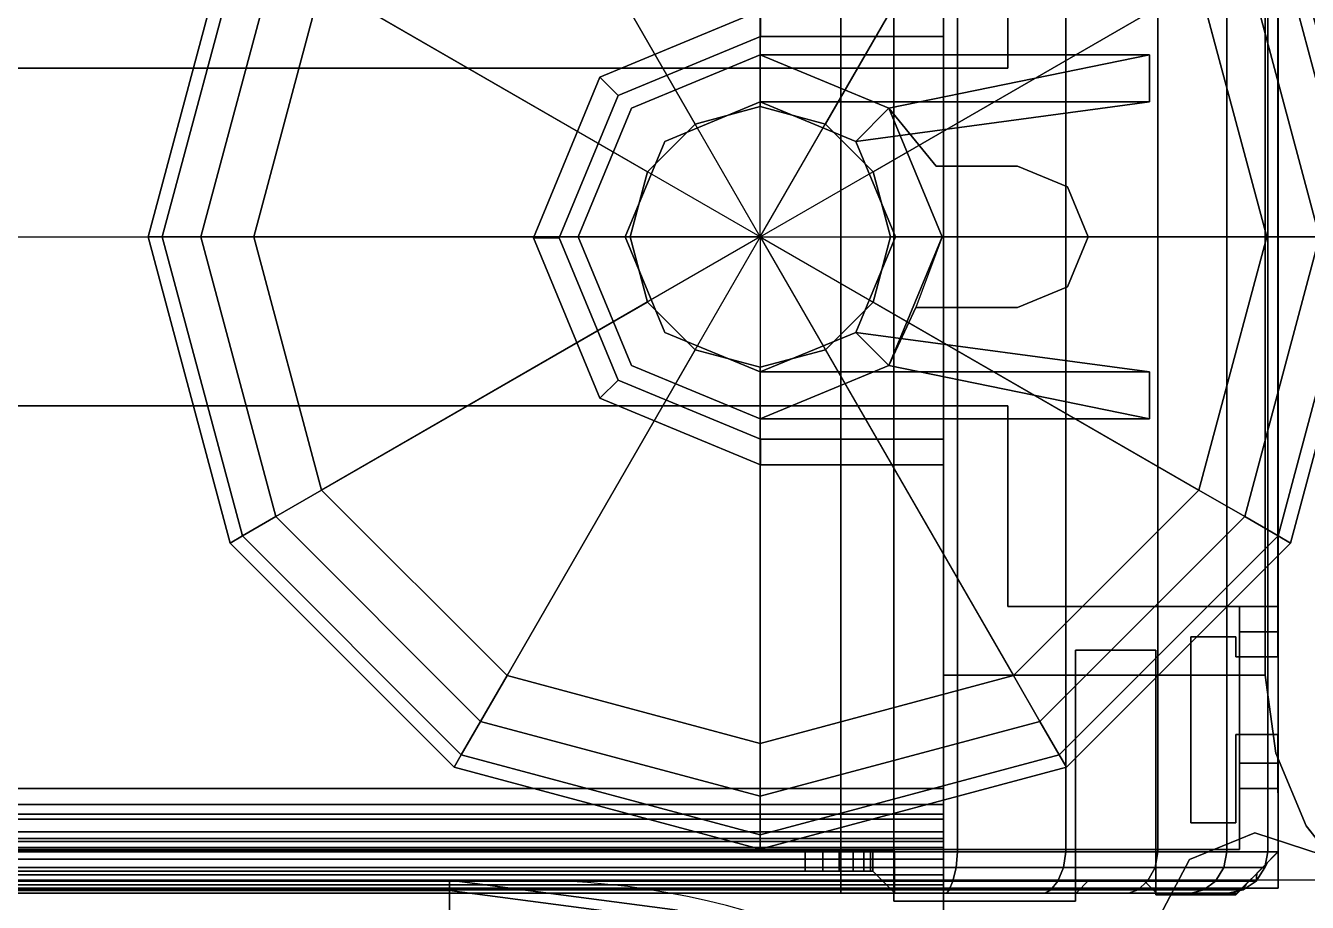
# Model space of a CAD drawing. Extents: x -170 to 1783, y -20 to 1205.
# Drawn here: x 313.888 to 315.881, y 757.228 to 758.591 of the extents above; entities that cross this region are included whole.
import ezdxf

# ---------------------------------------------------------------- set-up
doc = ezdxf.new("R2010")
doc.units = 0
doc.header["$LTSCALE"] = 96
doc.header["$MEASUREMENT"] = 0
for name, color, linetype in [('A-FURN-3-PANEL-GLIDE', 7, 'Continuous'), ('A-FURN-3-PANEL-GLIDE-HOUSING', 7, 'Continuous'), ('A-FURN-3-PANEL-RACE', 7, 'Continuous'), ('A-FURN-3-PANEL-SIDE1', 7, 'Continuous'), ('A-FURN-3-PANEL-SIDE2', 7, 'Continuous'), ('A-FURN-3-PANEL-TOPCAP', 7, 'Continuous'), ('A-FURN-3-PANEL-TRIM', 7, 'Continuous'), ('A-FURN-3-WKSF-TRIM', 7, 'Continuous'), ('A-FURN-P-PNLS', 7, 'Continuous'), ('A-FURN-P-PNLS-POWR', 7, 'Continuous'), ('A-FURN-P-WKSF', 7, 'Continuous'), ('MAIN_PANEL', 7, 'Continuous'), ('MAIN_WKSURF', 7, 'Continuous')]:
    doc.layers.add(name, color=color, linetype=linetype)

# ---------------------------------------------------------------- blocks, each defined once
blk = doc.blocks.new('EC-EFP-456')
at = {"layer": 'A-FURN-3-PANEL-GLIDE', "color": 20, "linetype": 'Continuous'}
for points in [[(0.4201, 1.8052, 0.2464), (0.4091, 1.8242, 0.1642), (0.885, 1.9517, 0.1642), (0.885, 1.9297, 0.2464)], [(0.4091, 1.8242, 0.1642), (0.4201, 1.8052, 0.0821), (0.885, 1.9297, 0.0821), (0.885, 1.9517, 0.1642)], [(0.885, 1.9297, 0.2464), (0.885, 1.9517, 0.1642), (1.3609, 1.8242, 0.1642), (1.3499, 1.8052, 0.2464)], [(0.885, 1.9517, 0.1642), (0.885, 1.9297, 0.0821), (1.3499, 1.8052, 0.0821), (1.3609, 1.8242, 0.1642)], [(0.4502, 1.7531, 0.3065), (0.4201, 1.8052, 0.2464), (0.885, 1.9297, 0.2464), (0.885, 1.8696, 0.3065)], [(0.4201, 1.8052, 0.0821), (0.4502, 1.7531, 0.022), (0.885, 1.8696, 0.022), (0.885, 1.9297, 0.0821)], [(0.885, 1.8696, 0.3065), (0.885, 1.9297, 0.2464), (1.3499, 1.8052, 0.2464), (1.3198, 1.7531, 0.3065)], [(0.885, 1.9297, 0.0821), (0.885, 1.8696, 0.022), (1.3198, 1.7531, 0.022), (1.3499, 1.8052, 0.0821)], [(0.4912, 1.682, 0.3285), (0.4502, 1.7531, 0.3065), (0.885, 1.8696, 0.3065), (0.885, 1.7875, 0.3285)], [(0.4502, 1.7531, 0.022), (0.4912, 1.682), (0.885, 1.7875), (0.885, 1.8696, 0.022)], [(0.885, 1.7875, 0.3285), (0.885, 1.8696, 0.3065), (1.3198, 1.7531, 0.3065), (1.2787, 1.682, 0.3285)], [(0.885, 1.8696, 0.022), (0.885, 1.7875), (1.2787, 1.682), (1.3198, 1.7531, 0.022)], [(0.0798, 1.4649, 0.2464), (0.0608, 1.4759, 0.1642), (0.4091, 1.8242, 0.1642), (0.4201, 1.8052, 0.2464)], [(0.0608, 1.4759, 0.1642), (0.0798, 1.4649, 0.0821), (0.4201, 1.8052, 0.0821), (0.4091, 1.8242, 0.1642)], [(1.3499, 1.8052, 0.2464), (1.3609, 1.8242, 0.1642), (1.7092, 1.4759, 0.1642), (1.6902, 1.4649, 0.2464)], [(1.3609, 1.8242, 0.1642), (1.3499, 1.8052, 0.0821), (1.6902, 1.4649, 0.0821), (1.7092, 1.4759, 0.1642)], [(0.1319, 1.4348, 0.3065), (0.0798, 1.4649, 0.2464), (0.4201, 1.8052, 0.2464), (0.4502, 1.7531, 0.3065)], [(0.0798, 1.4649, 0.0821), (0.1319, 1.4348, 0.022), (0.4502, 1.7531, 0.022), (0.4201, 1.8052, 0.0821)], [(1.3198, 1.7531, 0.3065), (1.3499, 1.8052, 0.2464), (1.6902, 1.4649, 0.2464), (1.6381, 1.4348, 0.3065)], [(1.3499, 1.8052, 0.0821), (1.3198, 1.7531, 0.022), (1.6381, 1.4348, 0.022), (1.6902, 1.4649, 0.0821)], [(0.7837, 1.1754, 0.3285), (0.4912, 1.682, 0.3285), (0.885, 1.7875, 0.3285), (0.885, 1.2025, 0.3285)], [(0.885, 1.2025, 0.3285), (0.885, 1.7875, 0.3285), (1.2787, 1.682, 0.3285), (0.9862, 1.1754, 0.3285)], [(0.203, 1.3937, 0.3285), (0.1319, 1.4348, 0.3065), (0.4502, 1.7531, 0.3065), (0.4912, 1.682, 0.3285)], [(0.1319, 1.4348, 0.022), (0.203, 1.3937), (0.4912, 1.682), (0.4502, 1.7531, 0.022)], [(1.2787, 1.682, 0.3285), (1.3198, 1.7531, 0.3065), (1.6381, 1.4348, 0.3065), (1.567, 1.3937, 0.3285)], [(1.3198, 1.7531, 0.022), (1.2787, 1.682), (1.567, 1.3937), (1.6381, 1.4348, 0.022)], [(0.7096, 1.1013, 0.3285), (0.203, 1.3937, 0.3285), (0.4912, 1.682, 0.3285), (0.7837, 1.1754, 0.3285)], [(0.9862, 1.1754, 0.3285), (1.2787, 1.682, 0.3285), (1.567, 1.3937, 0.3285), (1.0604, 1.1013, 0.3285)], [(-0.0447, 1, 0.2464), (-0.0668, 1, 0.1642), (0.0608, 1.4759, 0.1642), (0.0798, 1.4649, 0.2464)], [(-0.0668, 1, 0.1642), (-0.0447, 1, 0.0821), (0.0798, 1.4649, 0.0821), (0.0608, 1.4759, 0.1642)], [(1.6902, 1.4649, 0.2464), (1.7092, 1.4759, 0.1642), (1.8367, 1, 0.1642), (1.8147, 1, 0.2464)], [(1.7092, 1.4759, 0.1642), (1.6902, 1.4649, 0.0821), (1.8147, 1, 0.0821), (1.8367, 1, 0.1642)], [(0.0154, 1, 0.3065), (-0.0447, 1, 0.2464), (0.0798, 1.4649, 0.2464), (0.1319, 1.4348, 0.3065)], [(-0.0447, 1, 0.0821), (0.0154, 1, 0.022), (0.1319, 1.4348, 0.022), (0.0798, 1.4649, 0.0821)], [(1.6381, 1.4348, 0.3065), (1.6902, 1.4649, 0.2464), (1.8147, 1, 0.2464), (1.7546, 1, 0.3065)], [(1.6902, 1.4649, 0.0821), (1.6381, 1.4348, 0.022), (1.7546, 1, 0.022), (1.8147, 1, 0.0821)], [(0.0975, 1, 0.3285), (0.0154, 1, 0.3065), (0.1319, 1.4348, 0.3065), (0.203, 1.3937, 0.3285)], [(0.0154, 1, 0.022), (0.0975, 1), (0.203, 1.3937), (0.1319, 1.4348, 0.022)], [(1.567, 1.3937, 0.3285), (1.6381, 1.4348, 0.3065), (1.7546, 1, 0.3065), (1.6725, 1, 0.3285)], [(1.6381, 1.4348, 0.022), (1.567, 1.3937), (1.6725, 1), (1.7546, 1, 0.022)], [(0.6825, 1, 0.3285), (0.0975, 1, 0.3285), (0.203, 1.3937, 0.3285), (0.7096, 1.1013, 0.3285)], [(1.0604, 1.1013, 0.3285), (1.567, 1.3937, 0.3285), (1.6725, 1, 0.3285), (1.0875, 1, 0.3285)], [(0.7837, 1.1754, 3.5747), (0.7837, 1.1754, 0.3285), (0.885, 1.2025, 0.3285), (0.885, 1.2025, 3.5747)], [(0.885, 1.2025, 3.5747), (0.885, 1.2025, 0.3285), (0.9862, 1.1754, 0.3285), (0.9862, 1.1754, 3.5747)], [(0.7096, 1.1013, 3.5747), (0.7096, 1.1013, 0.3285), (0.7837, 1.1754, 0.3285), (0.7837, 1.1754, 3.5747)], [(0.9862, 1.1754, 3.5747), (0.9862, 1.1754, 0.3285), (1.0604, 1.1013, 0.3285), (1.0604, 1.1013, 3.5747)], [(0.6825, 1, 3.5747), (0.6825, 1, 0.3285), (0.7096, 1.1013, 0.3285), (0.7096, 1.1013, 3.5747)], [(1.0604, 1.1013, 3.5747), (1.0604, 1.1013, 0.3285), (1.0875, 1, 0.3285), (1.0875, 1, 3.5747)], [(0.0798, 0.5351, 0.2464), (0.0608, 0.5241, 0.1642), (-0.0668, 1, 0.1642), (-0.0447, 1, 0.2464)], [(0.0608, 0.5241, 0.1642), (0.0798, 0.5351, 0.0821), (-0.0447, 1, 0.0821), (-0.0668, 1, 0.1642)], [(0.1319, 0.5652, 0.3065), (0.0798, 0.5351, 0.2464), (-0.0447, 1, 0.2464), (0.0154, 1, 0.3065)], [(0.0798, 0.5351, 0.0821), (0.1319, 0.5652, 0.022), (0.0154, 1, 0.022), (-0.0447, 1, 0.0821)], [(0.203, 0.6063, 0.3285), (0.1319, 0.5652, 0.3065), (0.0154, 1, 0.3065), (0.0975, 1, 0.3285)], [(0.1319, 0.5652, 0.022), (0.203, 0.6063), (0.0975, 1), (0.0154, 1, 0.022)], [(0.7096, 0.8988, 0.3285), (0.203, 0.6063, 0.3285), (0.0975, 1, 0.3285), (0.6825, 1, 0.3285)], [(0.7096, 0.8988, 3.5747), (0.7096, 0.8988, 0.3285), (0.6825, 1, 0.3285), (0.6825, 1, 3.5747)], [(1.0875, 1, 3.5747), (1.0875, 1, 0.3285), (1.0604, 0.8988, 0.3285), (1.0604, 0.8988, 3.5747)], [(1.0875, 1, 0.3285), (1.6725, 1, 0.3285), (1.567, 0.6063, 0.3285), (1.0604, 0.8988, 0.3285)], [(1.6725, 1, 0.3285), (1.7546, 1, 0.3065), (1.6381, 0.5652, 0.3065), (1.567, 0.6063, 0.3285)], [(1.7546, 1, 0.022), (1.6725, 1), (1.567, 0.6063), (1.6381, 0.5652, 0.022)], [(1.7546, 1, 0.3065), (1.8147, 1, 0.2464), (1.6902, 0.5351, 0.2464), (1.6381, 0.5652, 0.3065)], [(1.8147, 1, 0.0821), (1.7546, 1, 0.022), (1.6381, 0.5652, 0.022), (1.6902, 0.5351, 0.0821)], [(1.8147, 1, 0.2464), (1.8367, 1, 0.1642), (1.7092, 0.5241, 0.1642), (1.6902, 0.5351, 0.2464)], [(1.8367, 1, 0.1642), (1.8147, 1, 0.0821), (1.6902, 0.5351, 0.0821), (1.7092, 0.5241, 0.1642)], [(0.7837, 0.8246, 0.3285), (0.4912, 0.318, 0.3285), (0.203, 0.6063, 0.3285), (0.7096, 0.8988, 0.3285)], [(0.7837, 0.8246, 3.5747), (0.7837, 0.8246, 0.3285), (0.7096, 0.8988, 0.3285), (0.7096, 0.8988, 3.5747)], [(1.0604, 0.8988, 3.5747), (1.0604, 0.8988, 0.3285), (0.9862, 0.8246, 0.3285), (0.9862, 0.8246, 3.5747)], [(1.0604, 0.8988, 0.3285), (1.567, 0.6063, 0.3285), (1.2787, 0.318, 0.3285), (0.9862, 0.8246, 0.3285)], [(0.885, 0.7975, 0.3285), (0.885, 0.2125, 0.3285), (0.4912, 0.318, 0.3285), (0.7837, 0.8246, 0.3285)], [(0.885, 0.7975, 3.5747), (0.885, 0.7975, 0.3285), (0.7837, 0.8246, 0.3285), (0.7837, 0.8246, 3.5747)], [(0.9862, 0.8246, 3.5747), (0.9862, 0.8246, 0.3285), (0.885, 0.7975, 0.3285), (0.885, 0.7975, 3.5747)], [(0.9862, 0.8246, 0.3285), (1.2787, 0.318, 0.3285), (0.885, 0.2125, 0.3285), (0.885, 0.7975, 0.3285)]]:
    blk.add_3dface(points, dxfattribs=at)
at = {"layer": 'A-FURN-3-PANEL-GLIDE', "color": 20, "linetype": 'Continuous', "invisible_edges": 12}
for points in [[(0.885, 1), (0.885, 1.7875), (0.4912, 1.682)], [(0.885, 1), (1.2787, 1.682), (0.885, 1.7875)], [(0.885, 1), (0.4912, 1.682), (0.203, 1.3937)], [(0.885, 1), (1.567, 1.3937), (1.2787, 1.682)], [(0.885, 1), (0.203, 1.3937), (0.0975, 1)], [(0.885, 1), (1.6725, 1), (1.567, 1.3937)], [(0.885, 1), (0.0975, 1), (0.203, 0.6063)], [(0.885, 1), (0.203, 0.6063), (0.4912, 0.318)], [(0.885, 1), (0.4912, 0.318), (0.885, 0.2125)], [(0.885, 1), (0.885, 0.2125), (1.2787, 0.318)], [(0.885, 1), (1.2787, 0.318), (1.567, 0.6063)], [(0.885, 1), (1.567, 0.6063), (1.6725, 1)]]:
    blk.add_3dface(points, dxfattribs=at)
at = {"layer": 'A-FURN-3-PANEL-GLIDE-HOUSING', "color": 40, "linetype": 'Continuous'}
for points in [[(0.6, 1.3543, 4.1997), (0.6, 1.3143, 4.2397), (0.8848, 1.3143, 4.2397), (0.8848, 1.3543, 4.1997)], [(0.6, 1.3543, 3.6147), (0.6, 1.3543, 4.1997), (0.8848, 1.3543, 4.1997), (0.8848, 1.3543, 3.6147)], [(0.6, 1.3143, 3.5747), (0.6, 1.3543, 3.6147), (0.8848, 1.3543, 3.6147), (0.8848, 1.3143, 3.5747)], [(1.1344, 1.2509, 3.6147), (0.8848, 1.3543, 3.6147), (0.8848, 1.3543, 4.1997), (1.1344, 1.2509, 4.1997)], [(1.1344, 1.2509, 4.1997), (0.8848, 1.3543, 4.1997), (0.8848, 1.3143, 4.2397), (1.1061, 1.2227, 4.2397)], [(1.1061, 1.2227, 3.5747), (0.8848, 1.3143, 3.5747), (0.8848, 1.3543, 3.6147), (1.1344, 1.2509, 3.6147)], [(0.6849, 1.2001, 2.2447), (0.885, 1.283, 3.5747), (0.28, 1.283, 3.5747), (0.28, 1.283, 3.3867)], [(0.28, 1.21, 3.5747), (0.28, 1.21, 3.3867), (0.28, 1.283, 3.3867), (0.28, 1.283, 3.5747)], [(0.28, 1.283, 3.3867), (0.28, 1.21, 3.3867), (0.7365, 1.1485, 2.2447), (0.6849, 1.2001, 2.2447)], [(0.885, 1.283, 3.5747), (0.6849, 1.2001, 2.2447), (0.6849, 1.2001, 1.7347), (0.885, 1.283, 1.7347)], [(1.0851, 1.2001, 3.5747), (0.885, 1.283, 3.5747), (0.885, 1.283, 1.7347), (1.0851, 1.2001, 1.7347)], [(1.2378, 1.0013, 4.1997), (1.1344, 1.2509, 4.1997), (1.1061, 1.2227, 4.2397), (1.1978, 1.0013, 4.2397)], [(1.1978, 1.0013, 3.5747), (1.1061, 1.2227, 3.5747), (1.1344, 1.2509, 3.6147), (1.2378, 1.0013, 3.6147)], [(1.2378, 1.0013, 3.6147), (1.1344, 1.2509, 3.6147), (1.1344, 1.2509, 4.1997), (1.2378, 1.0013, 4.1997)], [(0.28, 1.21, 3.3867), (0.28, 1.21, 3.5747), (0.885, 1.21, 3.5747), (0.7365, 1.1485, 2.2447)], [(0.6849, 1.2001, 1.7347), (0.602, 1, 1.7347), (0.602, 1, 2.2447), (0.6849, 1.2001, 2.2447)], [(0.6849, 1.2001, 2.2447), (0.602, 1, 2.2447), (0.6432, 1.11, 2.2447)], [(0.6432, 1.11, 1.7347), (0.6849, 1.2001, 1.7347), (0.6849, 1.2001, 2.2447), (0.6432, 1.11, 2.2447)], [(0.885, 1.21, 1.7347), (0.7365, 1.1485, 1.7347), (0.7365, 1.1485, 2.2447), (0.885, 1.21, 3.5747)], [(1.0335, 1.1485, 1.7347), (0.885, 1.21, 1.7347), (0.885, 1.21, 3.5747), (1.0335, 1.1485, 3.5747)], [(1.168, 1, 3.5747), (1.0851, 1.2001, 3.5747), (1.0851, 1.2001, 1.7347), (1.168, 1, 1.7347)], [(0.7365, 1.1485, 1.7347), (0.675, 1, 1.7347), (0.675, 1, 2.2447), (0.7365, 1.1485, 2.2447)], [(1.095, 1, 1.7347), (1.0335, 1.1485, 1.7347), (1.0335, 1.1485, 3.5747), (1.095, 1, 3.5747)], [(0.485, 1.11, 2.2447), (0.4072, 1.0778, 2.2447), (0.4072, 1.0778, 1.7347), (0.485, 1.11, 1.7347)], [(0.485, 1.11, 1.7347), (0.6432, 1.11, 1.7347), (0.6432, 1.11, 2.2447), (0.485, 1.11, 2.2447)], [(0.4072, 1.0778, 2.2447), (0.375, 1, 2.2447), (0.375, 1, 1.7347), (0.4072, 1.0778, 1.7347)], [(0.375, 1, 2.2447), (0.4072, 0.9222, 2.2447), (0.4072, 0.9222, 1.7347), (0.375, 1, 1.7347)], [(0.602, 1, 1.7347), (0.6849, 0.7999, 1.7347), (0.6849, 0.7999, 2.2447), (0.602, 1, 2.2447)], [(0.675, 1, 1.7347), (0.7365, 0.8515, 1.7347), (0.7365, 0.8515, 2.2447), (0.675, 1, 2.2447)], [(1.0335, 0.8515, 1.7347), (1.095, 1, 1.7347), (1.095, 1, 3.5747), (1.0335, 0.8515, 3.5747)], [(1.0851, 0.7999, 3.5747), (1.168, 1, 3.5747), (1.168, 1, 1.7347), (1.0851, 0.7999, 1.7347)], [(1.1344, 0.7517, 4.1997), (1.2378, 1.0013, 4.1997), (1.1978, 1.0013, 4.2397), (1.1061, 0.78, 4.2397)], [(1.1061, 0.78, 3.5747), (1.1978, 1.0013, 3.5747), (1.2378, 1.0013, 3.6147), (1.1344, 0.7517, 3.6147)], [(1.1344, 0.7517, 3.6147), (1.2378, 1.0013, 3.6147), (1.2378, 1.0013, 4.1997), (1.1344, 0.7517, 4.1997)], [(0.4072, 0.9222, 2.2447), (0.485, 0.89, 2.2447), (0.485, 0.89, 1.7347), (0.4072, 0.9222, 1.7347)], [(0.6116, 0.89, 2.2447), (0.6116, 0.89, 1.7347), (0.485, 0.89, 1.7347), (0.485, 0.89, 2.2447)], [(0.6849, 0.7999, 1.7347), (0.6116, 0.89, 1.7347), (0.6116, 0.89, 2.2447), (0.6849, 0.7999, 2.2447)], [(0.28, 0.79, 3.3867), (0.28, 0.717, 3.3867), (0.6849, 0.7999, 2.2447), (0.7365, 0.8515, 2.2447)], [(0.7365, 0.8515, 1.7347), (0.885, 0.79, 1.7347), (0.885, 0.79, 3.5747), (0.7365, 0.8515, 2.2447)], [(0.885, 0.79, 1.7347), (1.0335, 0.8515, 1.7347), (1.0335, 0.8515, 3.5747), (0.885, 0.79, 3.5747)], [(0.6849, 0.7999, 2.2447), (0.885, 0.717, 3.5747), (0.885, 0.717, 1.7347), (0.6849, 0.7999, 1.7347)], [(0.885, 0.717, 3.5747), (1.0851, 0.7999, 3.5747), (1.0851, 0.7999, 1.7347), (0.885, 0.717, 1.7347)], [(0.28, 0.79, 3.3867), (0.28, 0.79, 3.5747), (0.28, 0.717, 3.5747), (0.28, 0.717, 3.3867)], [(0.8848, 0.6483, 4.1997), (1.1344, 0.7517, 4.1997), (1.1061, 0.78, 4.2397), (0.8848, 0.6883, 4.2397)], [(0.8848, 0.6883, 3.5747), (1.1061, 0.78, 3.5747), (1.1344, 0.7517, 3.6147), (0.8848, 0.6483, 3.6147)], [(0.8848, 0.6483, 3.6147), (1.1344, 0.7517, 3.6147), (1.1344, 0.7517, 4.1997), (0.8848, 0.6483, 4.1997)], [(0.8848, 0.6483, 4.1997), (0.8848, 0.6883, 4.2397), (0.6, 0.6883, 4.2397), (0.6, 0.6483, 4.1997)], [(0.8848, 0.6883, 3.5747), (0.8848, 0.6483, 3.6147), (0.6, 0.6483, 3.6147), (0.6, 0.6883, 3.5747)]]:
    blk.add_3dface(points, dxfattribs=at)
for points, invisible_edges in [([(0.6, 0.6883, 4.2397), (0.8848, 0.6883, 4.2397), (0.8848, 1.3143, 4.2397), (0.6, 1.3143, 4.2397)], 2), ([(0.6002, 1.283, 3.5747), (0.6, 1.3143, 3.5747), (0.8848, 1.3143, 3.5747), (0.885, 1.283, 3.5747)], 4), ([(1.1061, 0.78, 4.2397), (1.1061, 1.2227, 4.2397), (0.8848, 1.3143, 4.2397), (0.8848, 0.6883, 4.2397)], 5), ([(1.1061, 1.2227, 3.5747), (1.0851, 1.2001, 3.5747), (0.885, 1.283, 3.5747), (0.8848, 1.3143, 3.5747)], 5), ([(0.28, 1.21, 3.5747), (0.28, 1.283, 3.5747), (0.885, 1.283, 3.5747), (0.885, 1.21, 3.5747)], 4), ([(0.885, 1.21, 1.7347), (0.885, 1.283, 1.7347), (0.6849, 1.2001, 1.7347), (0.7365, 1.1485, 1.7347)], 5), ([(1.0335, 1.1485, 1.7347), (1.0851, 1.2001, 1.7347), (0.885, 1.283, 1.7347), (0.885, 1.21, 1.7347)], 5), ([(0.885, 1.21, 3.5747), (0.885, 1.283, 3.5747), (1.0851, 1.2001, 3.5747), (1.0335, 1.1485, 3.5747)], 5), ([(1.1978, 1.0013, 3.5747), (1.168, 1, 3.5747), (1.0851, 1.2001, 3.5747), (1.1061, 1.2227, 3.5747)], 5), ([(1.1978, 1.0013, 4.2397), (1.1061, 1.2227, 4.2397), (1.1061, 0.78, 4.2397)], 2), ([(0.7365, 1.1485, 1.7347), (0.6849, 1.2001, 1.7347), (0.602, 1, 1.7347), (0.675, 1, 1.7347)], 5), ([(0.6849, 1.2001, 2.2447), (0.7365, 1.1485, 2.2447), (0.675, 1, 2.2447), (0.602, 1, 2.2447)], 12), ([(0.6849, 1.2001, 1.7347), (0.6432, 1.11, 1.7347), (0.602, 1, 1.7347)], 2), ([(1.095, 1, 1.7347), (1.168, 1, 1.7347), (1.0851, 1.2001, 1.7347), (1.0335, 1.1485, 1.7347)], 5), ([(1.0851, 1.2001, 3.5747), (1.168, 1, 3.5747), (1.095, 1, 3.5747), (1.0335, 1.1485, 3.5747)], 10), ([(0.485, 1.11, 1.7347), (0.4072, 1.0778, 1.7347), (0.4072, 0.9222, 1.7347), (0.485, 0.89, 1.7347)], 10), ([(0.485, 1.11, 2.2447), (0.485, 0.89, 2.2447), (0.4072, 0.9222, 2.2447), (0.4072, 1.0778, 2.2447)], 5), ([(0.485, 1.11, 1.7347), (0.602, 1, 1.7347), (0.6432, 1.11, 1.7347)], 3), ([(0.602, 1, 1.7347), (0.485, 1.11, 1.7347), (0.485, 0.89, 1.7347)], 15), ([(0.485, 1.11, 2.2447), (0.6432, 1.11, 2.2447), (0.602, 1, 2.2447)], 14), ([(0.602, 1, 2.2447), (0.485, 0.89, 2.2447), (0.485, 1.11, 2.2447)], 15), ([(0.4072, 1.0778, 2.2447), (0.4072, 0.9222, 2.2447), (0.375, 1, 2.2447)], 1), ([(0.4072, 1.0778, 1.7347), (0.375, 1, 1.7347), (0.4072, 0.9222, 1.7347)], 12), ([(0.602, 1, 1.7347), (0.485, 0.89, 1.7347), (0.6116, 0.89, 1.7347)], 13), ([(0.602, 1, 2.2447), (0.6116, 0.89, 2.2447), (0.485, 0.89, 2.2447)], 13), ([(0.675, 1, 1.7347), (0.602, 1, 1.7347), (0.6849, 0.7999, 1.7347), (0.7365, 0.8515, 1.7347)], 5), ([(0.602, 1, 2.2447), (0.675, 1, 2.2447), (0.7365, 0.8515, 2.2447), (0.6849, 0.7999, 2.2447)], 9), ([(0.602, 1, 1.7347), (0.6116, 0.89, 1.7347), (0.6849, 0.7999, 1.7347)], 1), ([(0.602, 1, 2.2447), (0.6849, 0.7999, 2.2447), (0.6116, 0.89, 2.2447)], 13), ([(1.0851, 0.7999, 1.7347), (1.168, 1, 1.7347), (1.095, 1, 1.7347), (1.0335, 0.8515, 1.7347)], 10), ([(1.0851, 0.7999, 3.5747), (1.0335, 0.8515, 3.5747), (1.095, 1, 3.5747), (1.168, 1, 3.5747)], 5), ([(1.1061, 0.78, 3.5747), (1.0851, 0.7999, 3.5747), (1.168, 1, 3.5747), (1.1978, 1.0013, 3.5747)], 5), ([(0.885, 0.79, 3.5747), (0.28, 0.79, 3.5747), (0.28, 0.79, 3.3867), (0.7365, 0.8515, 2.2447)], 8), ([(0.6849, 0.7999, 1.7347), (0.885, 0.717, 1.7347), (0.885, 0.79, 1.7347), (0.7365, 0.8515, 1.7347)], 10), ([(0.885, 0.717, 1.7347), (1.0851, 0.7999, 1.7347), (1.0335, 0.8515, 1.7347), (0.885, 0.79, 1.7347)], 10), ([(0.885, 0.717, 3.5747), (0.885, 0.79, 3.5747), (1.0335, 0.8515, 3.5747), (1.0851, 0.7999, 3.5747)], 5), ([(0.6849, 0.7999, 2.2447), (0.28, 0.717, 3.3867), (0.28, 0.717, 3.5747), (0.885, 0.717, 3.5747)], 8), ([(0.8848, 0.6883, 3.5747), (0.885, 0.717, 3.5747), (1.0851, 0.7999, 3.5747), (1.1061, 0.78, 3.5747)], 5), ([(0.28, 0.717, 3.5747), (0.28, 0.79, 3.5747), (0.885, 0.79, 3.5747), (0.885, 0.717, 3.5747)], 4), ([(0.6, 0.6883, 3.5747), (0.6002, 0.717, 3.5747), (0.885, 0.717, 3.5747), (0.8848, 0.6883, 3.5747)], 4)]:
    blk.add_3dface(points, dxfattribs=dict(at, invisible_edges=invisible_edges))
at = {"layer": 'A-FURN-3-PANEL-RACE', "color": 40, "linetype": 'Continuous'}
for points, invisible_edges in [([(0.08, 2.0125, 3.515), (0.08, 2.0125, 0.3963), (47.92, 2.0125, 0.3963), (47.92, 2.0125, 3.515)], 8), ([(0.08, 1.8575, 3.1951), (0.08, 1.8575, 1.4986), (0.08, 2.0125, 0.3963), (0.08, 2.0125, 3.515)], 10), ([(0.5, 1.5745, 0.3963), (47.5, 1.5745, 0.3963), (0.08, 2.0125, 0.3963), (0.08, 1.5745, 0.3963)], 3), ([(47.5, 1.5745, 0.3963), (47.92, 1.5745, 0.3963), (47.92, 2.0125, 0.3963), (0.08, 2.0125, 0.3963)], 8), ([(0.08, 1.8181, 1.4986), (0.08, 1.5745, 0.3963), (0.08, 2.0125, 0.3963), (0.08, 1.8575, 1.4986)], 5), ([(0.08, 1.5745, 3.245), (0.08, 1.8575, 3.1951), (0.08, 2.0125, 3.515), (0.08, 1.5745, 3.515)], 2), ([(0.14, 1.5745, 3.515), (0.08, 1.5745, 3.515), (0.08, 2.0125, 3.515), (0.14, 1.9525, 3.515)], 4), ([(0.14, 1.9525, 3.515), (0.08, 2.0125, 3.515), (0.6, 2.0125, 3.515), (0.6, 1.9525, 3.515)], 1), ([(0.6, 2.0125, 4.0847), (0.6, 2.0125, 3.515), (47.4, 2.0125, 3.515), (47.4, 2.0125, 4.0847)], 2), ([(0.6, 1.9525, 3.515), (0.6, 2.0125, 3.515), (0.6, 2.0125, 4.0847), (0.6, 1.9525, 4.0847)], 4), ([(0.6, 1.9493, 4.1093), (0.6, 1.9525, 4.0847), (0.6, 2.0125, 4.0847), (0.6, 2.0072, 4.1248)], 10), ([(0.6, 1.9398, 4.1322), (0.6, 1.9493, 4.1093), (0.6, 2.0072, 4.1248), (0.6, 1.9918, 4.1622)], 10), ([(0.6, 1.9247, 4.1519), (0.6, 1.9398, 4.1322), (0.6, 1.9918, 4.1622), (0.6, 1.9671, 4.1943)], 10), ([(0.6, 1.905, 4.1669), (0.6, 1.9247, 4.1519), (0.6, 1.9671, 4.1943), (0.6, 1.935, 4.2189)], 10), ([(47.86, 1.9525, 0.4563), (0.14, 1.9525, 0.4563), (0.14, 1.9525, 3.515), (47.86, 1.9525, 3.515)], 4), ([(0.14, 1.9525, 0.4563), (0.14, 1.8575, 1.4986), (0.14, 1.8575, 3.1951), (0.14, 1.9525, 3.515)], 5), ([(0.5, 1.5745, 0.4563), (0.14, 1.5745, 0.4563), (0.14, 1.9525, 0.4563), (47.5, 1.5745, 0.4563)], 12), ([(47.5, 1.5745, 0.4563), (0.14, 1.9525, 0.4563), (47.86, 1.9525, 0.4563), (47.86, 1.5745, 0.4563)], 1), ([(0.14, 1.5745, 0.4563), (0.14, 1.8181, 1.4986), (0.14, 1.8575, 1.4986), (0.14, 1.9525, 0.4563)], 5), ([(0.14, 1.8575, 3.1951), (0.14, 1.5745, 3.245), (0.14, 1.5745, 3.515), (0.14, 1.9525, 3.515)], 8), ([(47.4, 1.9525, 3.515), (0.6, 1.9525, 3.515), (0.6, 1.9525, 4.0847), (47.4, 1.9525, 4.0847)], 1), ([(0.6, 1.8821, 4.1764), (0.6, 1.905, 4.1669), (0.6, 1.935, 4.2189), (0.6, 1.8976, 4.2344)], 10), ([(0.6, 1.8575, 4.1797), (0.6, 1.8821, 4.1764), (0.6, 1.8976, 4.2344), (0.6, 1.8575, 4.2397)], 2), ([(0.08, 1.614, 1.7894), (0.08, 1.5745, 1.7894), (0.08, 1.5745, 0.3963), (0.08, 1.8181, 1.4986)], 4), ([(0.14, 1.5745, 1.7894), (0.14, 1.614, 1.7894), (0.14, 1.8181, 1.4986), (0.14, 1.5745, 0.4563)], 4), ([(0.08, 1.5745, 0.3963), (0.08, 1.5745, 1.7894), (0.14, 1.5745, 1.7894), (0.14, 1.5745, 0.4563)], 8), ([(0.5, 1.5745, 0.3963), (0.08, 1.5745, 0.3963), (0.14, 1.5745, 0.4563), (0.5, 1.5745, 0.4563)], 2), ([(2.098, 1.2625, 0.3963), (45.902, 1.2625, 0.3963), (0.5, 1.5745, 0.3963), (0.5, 1.2625, 0.3963)], 3), ([(47.5, 1.2625, 0.3963), (47.5, 1.5745, 0.3963), (0.5, 1.5745, 0.3963), (45.902, 1.2625, 0.3963)], 6), ([(2.098, 1.2625, 0.4563), (0.5, 1.2625, 0.4563), (0.5, 1.5745, 0.4563), (45.902, 1.2625, 0.4563)], 12), ([(47.5, 1.2625, 0.4563), (45.902, 1.2625, 0.4563), (0.5, 1.5745, 0.4563), (47.5, 1.5745, 0.4563)], 6), ([(0.5, 0.7375, 0.4563), (2.098, 0.7375, 0.4563), (47.5, 0.4255, 0.4563), (0.5, 0.4255, 0.4563)], 6), ([(0.5, 0.7375, 0.3963), (0.5, 0.4255, 0.3963), (47.5, 0.4255, 0.3963), (2.098, 0.7375, 0.3963)], 6)]:
    blk.add_3dface(points, dxfattribs=dict(at, invisible_edges=invisible_edges))
for points in [[(0.6, 2.0072, 4.1248), (0.6, 2.0125, 4.0847), (47.4, 2.0125, 4.0847), (47.4, 2.0072, 4.1248)], [(0.6, 1.9918, 4.1622), (0.6, 2.0072, 4.1248), (47.4, 2.0072, 4.1248), (47.4, 1.9918, 4.1622)], [(0.6, 1.9671, 4.1943), (0.6, 1.9918, 4.1622), (47.4, 1.9918, 4.1622), (47.4, 1.9671, 4.1943)], [(0.6, 1.935, 4.2189), (0.6, 1.9671, 4.1943), (47.4, 1.9671, 4.1943), (47.4, 1.935, 4.2189)], [(47.4, 1.9493, 4.1093), (47.4, 1.9525, 4.0847), (0.6, 1.9525, 4.0847), (0.6, 1.9493, 4.1093)], [(47.4, 1.9398, 4.1322), (47.4, 1.9493, 4.1093), (0.6, 1.9493, 4.1093), (0.6, 1.9398, 4.1322)], [(47.4, 1.9247, 4.1519), (47.4, 1.9398, 4.1322), (0.6, 1.9398, 4.1322), (0.6, 1.9247, 4.1519)], [(0.6, 1.8976, 4.2344), (0.6, 1.935, 4.2189), (47.4, 1.935, 4.2189), (47.4, 1.8976, 4.2344)], [(47.4, 1.905, 4.1669), (47.4, 1.9247, 4.1519), (0.6, 1.9247, 4.1519), (0.6, 1.905, 4.1669)], [(47.4, 1.8821, 4.1764), (47.4, 1.905, 4.1669), (0.6, 1.905, 4.1669), (0.6, 1.8821, 4.1764)], [(0.6, 1.8575, 4.2397), (0.6, 1.8976, 4.2344), (47.4, 1.8976, 4.2344), (47.4, 1.8575, 4.2397)], [(47.4, 1.8575, 4.1797), (47.4, 1.8821, 4.1764), (0.6, 1.8821, 4.1764), (0.6, 1.8575, 4.1797)], [(0.14, 1.8575, 1.4986), (0.08, 1.8575, 1.4986), (0.08, 1.8575, 3.1951), (0.14, 1.8575, 3.1951)], [(0.08, 1.8181, 1.4986), (0.08, 1.8575, 1.4986), (0.14, 1.8575, 1.4986), (0.14, 1.8181, 1.4986)], [(0.14, 1.8575, 3.1951), (0.08, 1.8575, 3.1951), (0.08, 1.5745, 3.245), (0.14, 1.5745, 3.245)], [(0.6, 1.8575, 4.1797), (0.6, 1.8575, 4.2397), (47.4, 1.8575, 4.2397), (47.4, 1.8575, 4.1797)], [(0.08, 1.614, 1.7894), (0.08, 1.8181, 1.4986), (0.14, 1.8181, 1.4986), (0.14, 1.614, 1.7894)], [(0.08, 1.5745, 1.7894), (0.08, 1.614, 1.7894), (0.14, 1.614, 1.7894), (0.14, 1.5745, 1.7894)], [(0.14, 1.5745, 3.245), (0.08, 1.5745, 3.245), (0.08, 1.5745, 3.515), (0.14, 1.5745, 3.515)], [(0.5, 1.2625, 0.3963), (0.5, 1.5745, 0.3963), (0.5, 1.5745, 0.4563), (0.5, 1.2625, 0.4563)], [(0.5, 1.2625, 0.4563), (2.098, 1.2625, 0.4563), (2.098, 1.2625, 0.3963), (0.5, 1.2625, 0.3963)], [(0.5, 0.7375, 0.4563), (0.5, 0.7375, 0.3963), (2.098, 0.7375, 0.3963), (2.098, 0.7375, 0.4563)], [(0.5, 0.7375, 0.3963), (0.5, 0.7375, 0.4563), (0.5, 0.4255, 0.4563), (0.5, 0.4255, 0.3963)]]:
    blk.add_3dface(points, dxfattribs=at)
at = {"layer": 'A-FURN-3-PANEL-SIDE1', "color": 7, "linetype": 'Continuous'}
for points in [[(47.3224, 1.955, 55.7401), (47.3228, 0.045, 55.7401), (0.6776, 0.045, 55.7401), (0.6776, 1.955, 55.7401)], [(0.6776, 0.045, 4.2397), (0.6776, 1.955, 4.2397), (0.6776, 1.955, 55.7401), (0.6776, 0.045, 55.7401)], [(47.3224, 0.045, 4.2397), (47.3224, 1.955, 4.2397), (0.6776, 1.955, 4.2397), (0.6776, 0.045, 4.2397)]]:
    blk.add_3dface(points, dxfattribs=at)
at = {"layer": 'A-FURN-3-PANEL-SIDE2', "color": 7, "linetype": 'Continuous'}
blk.add_3dface([(0.6776, 1.955, 55.7401), (0.6776, 1.955, 4.2397), (47.3224, 1.955, 4.2397), (47.3224, 1.955, 55.7401)], dxfattribs=at)
at = {"layer": 'A-FURN-3-PANEL-TOPCAP', "color": 60, "linetype": 'Continuous'}
for points in [[(0.1143, 2.0013, 55.8104), (0.1129, 1.9894, 55.635), (0.1285, 2.0047, 55.635), (0.1344, 2.0151, 55.8048)], [(0.1774, 2.0013, 55.977), (0.1143, 2.0013, 55.8104), (0.1344, 2.0151, 55.8048), (0.1955, 2.0151, 55.9663)], [(0.1344, 2.0151, 55.8048), (0.1285, 2.0047, 55.635), (0.144, 2.02, 55.635), (0.1575, 2.02, 55.8011)], [(0.1955, 2.0151, 55.9663), (0.1344, 2.0151, 55.8048), (0.1575, 2.02, 55.8011), (0.2149, 2.02, 55.9575)], [(0.2828, 2.0013, 56.1222), (0.1774, 2.0013, 55.977), (0.1955, 2.0151, 55.9663), (0.2978, 2.0151, 56.1072)], [(0.2978, 2.0151, 56.1072), (0.1955, 2.0151, 55.9663), (0.2149, 2.02, 55.9575), (0.3121, 2.02, 56.0929)], [(0.4225, 2.0013, 56.2349), (0.2828, 2.0013, 56.1222), (0.2978, 2.0151, 56.1072), (0.4331, 2.0151, 56.2168)], [(0.4331, 2.0151, 56.2168), (0.2978, 2.0151, 56.1072), (0.3121, 2.02, 56.0929), (0.4419, 2.02, 56.1974)], [(0.5856, 2.0013, 56.3065), (0.4225, 2.0013, 56.2349), (0.4331, 2.0151, 56.2168), (0.5913, 2.0151, 56.2864)], [(0.5913, 2.0151, 56.2864), (0.4331, 2.0151, 56.2168), (0.4419, 2.02, 56.1974), (0.5949, 2.02, 56.2633)], [(0.76, 2.0013, 56.3313), (0.5856, 2.0013, 56.3065), (0.5913, 2.0151, 56.2864), (0.76, 2.0151, 56.3105)], [(0.76, 2.0151, 56.3105), (0.5913, 2.0151, 56.2864), (0.5949, 2.02, 56.2633), (0.76, 2.02, 56.286)], [(0.71, 1.986, 55.635), (0.676, 2.02, 55.635), (0.676, 1.955, 55.635), (0.71, 1.955, 55.635)], [(47.24, 2.02, 56.286), (47.24, 2.0151, 56.3105), (0.76, 2.0151, 56.3105), (0.76, 2.02, 56.286)], [(47.24, 2.0151, 56.3105), (47.24, 2.0013, 56.3313), (0.76, 2.0013, 56.3313), (0.76, 2.0151, 56.3105)], [(0.1006, 1.9805, 55.8155), (0.0965, 1.9727, 55.635), (0.1129, 1.9894, 55.635), (0.1143, 2.0013, 55.8104)], [(0.1644, 1.9805, 55.9859), (0.1006, 1.9805, 55.8155), (0.1143, 2.0013, 55.8104), (0.1774, 2.0013, 55.977)], [(0.2713, 1.9805, 56.1337), (0.1644, 1.9805, 55.9859), (0.1774, 2.0013, 55.977), (0.2828, 2.0013, 56.1222)], [(0.4136, 1.9805, 56.248), (0.2713, 1.9805, 56.1337), (0.2828, 2.0013, 56.1222), (0.4225, 2.0013, 56.2349)], [(0.5806, 1.9805, 56.3203), (0.4136, 1.9805, 56.248), (0.4225, 2.0013, 56.2349), (0.5856, 2.0013, 56.3065)], [(0.76, 1.9805, 56.3451), (0.5806, 1.9805, 56.3203), (0.5856, 2.0013, 56.3065), (0.76, 2.0013, 56.3313)], [(47.24, 2.0013, 56.3313), (47.24, 1.9805, 56.3451), (0.76, 1.9805, 56.3451), (0.76, 2.0013, 56.3313)], [(0.0957, 1.956, 55.8177), (0.08, 1.956, 55.635), (0.0965, 1.9727, 55.635), (0.1006, 1.9805, 55.8155)], [(0.1595, 1.956, 55.9895), (0.0957, 1.956, 55.8177), (0.1006, 1.9805, 55.8155), (0.1644, 1.9805, 55.9859)], [(0.2668, 1.956, 56.1382), (0.1595, 1.956, 55.9895), (0.1644, 1.9805, 55.9859), (0.2713, 1.9805, 56.1337)], [(0.4099, 1.956, 56.2528), (0.2668, 1.956, 56.1382), (0.2713, 1.9805, 56.1337), (0.4136, 1.9805, 56.248)], [(0.5783, 1.956, 56.3252), (0.4099, 1.956, 56.2528), (0.4136, 1.9805, 56.248), (0.5806, 1.9805, 56.3203)], [(0.76, 1.956, 56.35), (0.5783, 1.956, 56.3252), (0.5806, 1.9805, 56.3203), (0.76, 1.9805, 56.3451)], [(0.7136, 1.955, 55.6622), (0.7136, 1.986, 55.6622), (0.71, 1.986, 55.635), (0.71, 1.955, 55.635)], [(0.724, 1.955, 55.6875), (0.724, 1.986, 55.6875), (0.7136, 1.986, 55.6622), (0.7136, 1.955, 55.6622)], [(0.7407, 1.955, 55.7093), (0.7407, 1.986, 55.7093), (0.724, 1.986, 55.6875), (0.724, 1.955, 55.6875)], [(0.7625, 1.955, 55.726), (0.7625, 1.986, 55.726), (0.7407, 1.986, 55.7093), (0.7407, 1.955, 55.7093)], [(47.24, 1.9805, 56.3451), (47.24, 1.956, 56.35), (0.76, 1.956, 56.35), (0.76, 1.9805, 56.3451)], [(0.7878, 1.955, 55.7365), (0.7878, 1.986, 55.7365), (0.7625, 1.986, 55.726), (0.7625, 1.955, 55.726)], [(0.815, 1.955, 55.7401), (0.815, 1.986, 55.7401), (0.7878, 1.986, 55.7365), (0.7878, 1.955, 55.7365)], [(47.185, 1.955, 55.7401), (47.185, 1.986, 55.7401), (0.815, 1.986, 55.7401), (0.815, 1.955, 55.7401)], [(0.0957, 0.044, 55.8177), (0.08, 0.044, 55.635), (0.08, 1.956, 55.635), (0.0957, 1.956, 55.8177)], [(0.1595, 0.044, 55.9895), (0.0957, 0.044, 55.8177), (0.0957, 1.956, 55.8177), (0.1595, 1.956, 55.9895)], [(0.2668, 0.044, 56.1382), (0.1595, 0.044, 55.9895), (0.1595, 1.956, 55.9895), (0.2668, 1.956, 56.1382)], [(0.4099, 0.044, 56.2528), (0.2668, 0.044, 56.1382), (0.2668, 1.956, 56.1382), (0.4099, 1.956, 56.2528)], [(0.5783, 0.044, 56.3252), (0.4099, 0.044, 56.2528), (0.4099, 1.956, 56.2528), (0.5783, 1.956, 56.3252)], [(0.76, 0.044, 56.35), (0.5783, 0.044, 56.3252), (0.5783, 1.956, 56.3252), (0.76, 1.956, 56.35)], [(0.76, 0.044, 56.35), (0.76, 1.956, 56.35), (47.24, 1.956, 56.35), (47.24, 0.044, 56.35)]]:
    blk.add_3dface(points, dxfattribs=at)
for points, invisible_edges in [([(0.1285, -0.0047, 55.635), (0.144, -0.02, 55.635), (0.144, 2.02, 55.635), (0.1285, 2.0047, 55.635)], 10), ([(0.144, 2.02, 55.635), (0.269, 2.02, 55.635), (0.2783, 2.02, 55.7687), (0.1575, 2.02, 55.8011)], 4), ([(0.144, -0.02, 55.635), (0.269, -0.02, 55.635), (0.269, 2.02, 55.635), (0.144, 2.02, 55.635)], 10), ([(0.1575, 2.02, 55.8011), (0.2783, 2.02, 55.7687), (0.3232, 2.02, 55.8949), (0.2149, 2.02, 55.9575)], 5), ([(0.2149, 2.02, 55.9575), (0.3232, 2.02, 55.8949), (0.4005, 2.02, 56.0044), (0.3121, 2.02, 56.0929)], 5), ([(0.269, 2.02, 55.635), (0.289, 2, 55.635), (0.2976, 2, 55.7635), (0.2783, 2.02, 55.7687)], 4), ([(0.289, 2, 55.635), (0.269, 2.02, 55.635), (0.269, -0.02, 55.635), (0.289, 0, 55.635)], 10), ([(0.2783, 2.02, 55.7687), (0.2976, 2, 55.7635), (0.3405, 2, 55.8849), (0.3232, 2.02, 55.8949)], 5), ([(0.3121, 2.02, 56.0929), (0.4005, 2.02, 56.0044), (0.5044, 2.02, 56.0891), (0.4419, 2.02, 56.1974)], 5), ([(0.3232, 2.02, 55.8949), (0.3405, 2, 55.8849), (0.4146, 2, 55.9903), (0.4005, 2.02, 56.0044)], 5), ([(0.3741, 2, 55.635), (0.394, 2.02, 55.635), (0.399, 2.02, 55.7363), (0.3798, 2, 55.7415)], 4), ([(0.394, 2.02, 55.635), (0.3741, 2, 55.635), (0.3741, 0, 55.635), (0.394, -0.02, 55.635)], 10), ([(0.3798, 2, 55.7415), (0.399, 2.02, 55.7363), (0.4315, 2.02, 55.8323), (0.4142, 2, 55.8424)], 5), ([(0.6807, 2.02, 55.671), (0.399, 2.02, 55.7363), (0.394, 2.02, 55.635), (0.676, 2.02, 55.635)], 1), ([(0.676, 2.02, 55.635), (0.394, 2.02, 55.635), (0.394, -0.02, 55.635), (0.676, -0.02, 55.635)], 10), ([(0.6946, 2.02, 55.7045), (0.4315, 2.02, 55.8323), (0.399, 2.02, 55.7363), (0.6807, 2.02, 55.671)], 5), ([(0.4005, 2.02, 56.0044), (0.4146, 2, 55.9903), (0.5144, 2, 56.0717), (0.5044, 2.02, 56.0891)], 5), ([(0.4142, 2, 55.8424), (0.4315, 2.02, 55.8323), (0.4889, 2.02, 55.9159), (0.4748, 2, 55.9301)], 5), ([(0.4315, 2.02, 55.8323), (0.6946, 2.02, 55.7045), (0.7167, 2.02, 55.7333), (0.4889, 2.02, 55.9159)], 5), ([(0.4419, 2.02, 56.1974), (0.5044, 2.02, 56.0891), (0.6273, 2.02, 56.1426), (0.5949, 2.02, 56.2633)], 5), ([(0.4748, 2, 55.9301), (0.4889, 2.02, 55.9159), (0.5669, 2.02, 55.9807), (0.5569, 2, 55.9981)], 5), ([(0.7455, 2.02, 55.7554), (0.5669, 2.02, 55.9807), (0.4889, 2.02, 55.9159), (0.7167, 2.02, 55.7333)], 5), ([(0.5044, 2.02, 56.0891), (0.5144, 2, 56.0717), (0.6324, 2, 56.1232), (0.6273, 2.02, 56.1426)], 5), ([(0.5569, 2, 55.9981), (0.5669, 2.02, 55.9807), (0.6596, 2.02, 56.0218), (0.6544, 2, 56.0411)], 5), ([(0.5669, 2.02, 55.9807), (0.7455, 2.02, 55.7554), (0.779, 2.02, 55.7693), (0.6596, 2.02, 56.0218)], 5), ([(0.5949, 2.02, 56.2633), (0.6273, 2.02, 56.1426), (0.76, 2.02, 56.161), (0.76, 2.02, 56.286)], 5), ([(0.6273, 2.02, 56.1426), (0.6324, 2, 56.1232), (0.76, 2, 56.141), (0.76, 2.02, 56.161)], 5), ([(0.6544, 2, 56.0411), (0.6596, 2.02, 56.0218), (0.76, 2.02, 56.036), (0.76, 2, 56.056)], 5), ([(0.815, 2.02, 55.7741), (0.76, 2.02, 56.036), (0.6596, 2.02, 56.0218), (0.779, 2.02, 55.7693)], 5), ([(0.676, 2.02, 55.635), (0.71, 1.986, 55.635), (0.7136, 1.986, 55.6622), (0.6807, 2.02, 55.671)], 4), ([(0.6807, 2.02, 55.671), (0.7136, 1.986, 55.6622), (0.724, 1.986, 55.6875), (0.6946, 2.02, 55.7045)], 5), ([(0.6946, 2.02, 55.7045), (0.724, 1.986, 55.6875), (0.7407, 1.986, 55.7093), (0.7167, 2.02, 55.7333)], 5), ([(0.7167, 2.02, 55.7333), (0.7407, 1.986, 55.7093), (0.7625, 1.986, 55.726), (0.7455, 2.02, 55.7554)], 5), ([(0.7455, 2.02, 55.7554), (0.7625, 1.986, 55.726), (0.7878, 1.986, 55.7365), (0.779, 2.02, 55.7693)], 5), ([(0.76, 2.02, 56.286), (0.76, 2.02, 56.161), (47.24, 2.02, 56.161), (47.24, 2.02, 56.286)], 5), ([(47.24, 2, 56.141), (47.24, 2.02, 56.161), (0.76, 2.02, 56.161), (0.76, 2, 56.141)], 5), ([(47.24, 2.02, 56.036), (47.24, 2, 56.056), (0.76, 2, 56.056), (0.76, 2.02, 56.036)], 5), ([(0.76, 2.02, 56.036), (0.815, 2.02, 55.7741), (47.185, 2.02, 55.7741), (47.24, 2.02, 56.036)], 5), ([(0.779, 2.02, 55.7693), (0.7878, 1.986, 55.7365), (0.815, 1.986, 55.7401), (0.815, 2.02, 55.7741)], 5), ([(47.185, 2.02, 55.7741), (0.815, 2.02, 55.7741), (0.815, 1.986, 55.7401), (47.185, 1.986, 55.7401)], 10), ([(0.1285, 2.0047, 55.635), (0.1129, 1.9894, 55.635), (0.1129, 0.0106, 55.635), (0.1285, -0.0047, 55.635)], 10), ([(0.289, 2, 55.635), (0.3741, 2, 55.635), (0.3798, 2, 55.7415), (0.2976, 2, 55.7635)], 4), ([(0.289, 0, 55.635), (0.3741, 0, 55.635), (0.3741, 2, 55.635), (0.289, 2, 55.635)], 10), ([(0.2976, 2, 55.7635), (0.3798, 2, 55.7415), (0.4142, 2, 55.8424), (0.3405, 2, 55.8849)], 5), ([(0.3405, 2, 55.8849), (0.4142, 2, 55.8424), (0.4748, 2, 55.9301), (0.4146, 2, 55.9903)], 5), ([(0.4146, 2, 55.9903), (0.4748, 2, 55.9301), (0.5569, 2, 55.9981), (0.5144, 2, 56.0717)], 5), ([(0.5144, 2, 56.0717), (0.5569, 2, 55.9981), (0.6544, 2, 56.0411), (0.6324, 2, 56.1232)], 5), ([(0.6324, 2, 56.1232), (0.6544, 2, 56.0411), (0.76, 2, 56.056), (0.76, 2, 56.141)], 5), ([(0.76, 2, 56.141), (0.76, 2, 56.056), (47.24, 2, 56.056), (47.24, 2, 56.141)], 5), ([(0.0965, 0.0273, 55.635), (0.1129, 0.0106, 55.635), (0.1129, 1.9894, 55.635), (0.0965, 1.9727, 55.635)], 10), ([(0.0965, 1.9727, 55.635), (0.08, 1.956, 55.635), (0.08, 0.044, 55.635), (0.0965, 0.0273, 55.635)], 8)]:
    blk.add_3dface(points, dxfattribs=dict(at, invisible_edges=invisible_edges))
at = {"layer": 'A-FURN-3-PANEL-TRIM', "color": 60, "linetype": 'Continuous'}
for points, invisible_edges in [([(0.0361, 1.9153, 3.8013), (0.6, 2.1348, 3.8013), (-0.0735, 2.1159, 3.8013), (-0.0395, 2.0114, 3.8013)], 3), ([(0.0361, 1.9153, 4.013), (-0.0395, 2.0114, 4.013), (-0.0735, 2.1159, 4.013), (0.6, 2.1348, 4.013)], 12), ([(0.1, 1.6815, 3.8013), (0.6, 2.1348, 3.8013), (0.0361, 1.9153, 3.8013), (0.0837, 1.8027, 3.8013)], 3), ([(0.1, 1.6815, 4.013), (0.0837, 1.8027, 4.013), (0.0361, 1.9153, 4.013), (0.6, 2.1348, 4.013)], 12), ([(0.1, 1.6815, 3.8013), (0.6, 1.6815, 3.8013), (0.6, 2.1348, 3.8013)], 12), ([(0.6, 2.1348, 4.013), (0.6, 1.6815, 4.013), (0.1, 1.6815, 4.013)], 12), ([(0.395, 2.0328, 55.635), (0.6776, 2.0328, 55.635), (0.6776, -0.0328, 55.635), (0.395, -0.0328, 55.635)], 8), ([(0.0802, 1.7737, 55.635), (0.08, 1.956, 55.635), (0.1457, 2.0228, 55.635), (0.1457, 1.7737, 55.635)], 4), ([(0.2155, 1.9109, 55.635), (0.1457, 1.9109, 55.635), (0.1457, 2.0228, 55.635), (0.2701, 2.0228, 55.635)], 10), ([(0.6, -0.1348, 3.5747), (0.6, 1.6815, 3.5747), (0.1, 1.6815, 3.5747), (0.1, 0.3185, 3.5747)], 10), ([(0.6, -0.1348, 4.2397), (0.1, 0.3185, 4.2397), (0.1, 1.6815, 4.2397), (0.6, 1.6815, 4.2397)], 5), ([(0.1457, 0.3473, 55.635), (0.0802, 0.3473, 55.635), (0.0802, 1.6527, 55.635), (0.1457, 1.6527, 55.635)], 8), ([(0.2701, 1.6426, 55.635), (0.395, 1.6426, 55.635), (0.395, 0.3574, 55.635), (0.2701, 0.3574, 55.635)], 10), ([(0.1457, 1.6218, 55.635), (0.2155, 1.6218, 55.635), (0.2155, 0.3782, 55.635), (0.1457, 0.3782, 55.635)], 10)]:
    blk.add_3dface(points, dxfattribs=dict(at, invisible_edges=invisible_edges))
for points in [[(0.6, 2.1348, 3.8013), (0.6, 1.6815, 3.8013), (0.6, 1.6815, 4.013), (0.6, 2.1348, 4.013)], [(0.395, 2.0328, 4.2397), (0.6776, 2.0328, 4.2397), (0.6776, 2.0328, 55.635), (0.395, 2.0328, 55.635)], [(0.395, 1.6426, 55.635), (0.395, 1.6426, 4.2397), (0.395, 2.0328, 4.2397), (0.395, 2.0328, 55.635)], [(0.6776, 2.0328, 4.2397), (0.6776, 1.955, 4.2397), (0.6776, 1.955, 55.635), (0.6776, 2.0328, 55.635)], [(0.1457, 2.0228, 4.2397), (0.1457, 2.0228, 55.635), (0.08, 1.956, 55.635), (0.0802, 1.956, 4.2397)], [(0.1457, 2.0228, 4.2397), (0.2701, 2.0228, 4.2397), (0.2701, 2.0228, 55.635), (0.1457, 2.0228, 55.635)], [(0.2701, 2.0228, 55.635), (0.2701, 2.0228, 4.2397), (0.2701, 1.6426, 4.2397), (0.2701, 1.6426, 55.635)], [(0.0361, 1.9153, 3.8013), (-0.0395, 2.0114, 3.8013), (-0.0395, 2.0114, 4.013), (0.0361, 1.9153, 4.013)], [(0.0802, 1.7737, 55.635), (0.0802, 1.7737, 4.2397), (0.0802, 1.956, 4.2397), (0.08, 1.956, 55.635)], [(0.0837, 1.8027, 3.8013), (0.0361, 1.9153, 3.8013), (0.0361, 1.9153, 4.013), (0.0837, 1.8027, 4.013)], [(0.2155, 1.9109, 4.2397), (0.1457, 1.9109, 4.2397), (0.1457, 1.9109, 55.635), (0.2155, 1.9109, 55.635)], [(0.1457, 1.9109, 55.635), (0.1457, 1.9109, 4.2397), (0.1457, 1.7737, 4.2397), (0.1457, 1.7737, 55.635)], [(0.2155, 1.6218, 55.635), (0.2155, 1.6218, 4.2397), (0.2155, 1.9109, 4.2397), (0.2155, 1.9109, 55.635)], [(0.1, 1.6815, 3.8013), (0.0837, 1.8027, 3.8013), (0.0837, 1.8027, 4.013), (0.1, 1.6815, 4.013)], [(0.1457, 1.7737, 4.2397), (0.0802, 1.7737, 4.2397), (0.0802, 1.7737, 55.635), (0.1457, 1.7737, 55.635)], [(0.1, 0.3185, 4.2397), (0.1, 0.3185, 3.5747), (0.1, 1.6815, 3.5747), (0.1, 1.6815, 4.2397)], [(0.1, 1.6815, 4.2397), (0.1, 1.6815, 4.013), (0.6, 1.6815, 4.013), (0.6, 1.6815, 4.2397)], [(0.6, 1.6815, 3.8013), (0.1, 1.6815, 3.8013), (0.1, 1.6815, 3.5747), (0.6, 1.6815, 3.5747)], [(0.6, 1.6815, 3.5747), (0.6, -0.1348, 3.5747), (0.6, -0.1348, 4.2397), (0.6, 1.6815, 4.2397)], [(0.0802, 1.6527, 4.2397), (0.1457, 1.6527, 4.2397), (0.1457, 1.6527, 55.635), (0.0802, 1.6527, 55.635)], [(0.0802, 0.3473, 55.635), (0.0802, 0.3473, 4.2397), (0.0802, 1.6527, 4.2397), (0.0802, 1.6527, 55.635)], [(0.1457, 1.6527, 55.635), (0.1457, 1.6527, 4.2397), (0.1457, 1.6218, 4.2397), (0.1457, 1.6218, 55.635)], [(0.2701, 1.6426, 4.2397), (0.395, 1.6426, 4.2397), (0.395, 1.6426, 55.635), (0.2701, 1.6426, 55.635)], [(0.1457, 1.6218, 4.2397), (0.2155, 1.6218, 4.2397), (0.2155, 1.6218, 55.635), (0.1457, 1.6218, 55.635)]]:
    blk.add_3dface(points, dxfattribs=at)
at = {"layer": 'A-FURN-P-PNLS', "color": 60, "linetype": 'Continuous'}
blk.add_line((0, 2), (48, 2), dxfattribs=at)
at = {"layer": 'A-FURN-P-PNLS-POWR', "color": 1, "linetype": 'Continuous'}
blk.add_line((22, 1), (0, 1), dxfattribs=at)
blk = doc.blocks.new('EC-EFN-456')
at = {"layer": 'A-FURN-3-PANEL-TRIM', "color": 60, "linetype": 'Continuous'}
for points, invisible_edges in [([(-0.0735, -0.1159, 3.5747), (0.6, -0.1348, 3.5747), (0.0361, 0.0847, 3.5747), (-0.0395, -0.0114, 3.5747)], 3), ([(-0.0735, -0.1159, 4.2397), (-0.0395, -0.0114, 4.2397), (0.0361, 0.0847, 4.2397), (0.6, -0.1348, 4.2397)], 12), ([(-0.0735, -0.1159, 3.8013), (-0.0395, -0.0114, 3.8013), (0.0361, 0.0847, 3.8013), (0.6, -0.1348, 3.8013)], 12), ([(-0.0735, -0.1159, 4.013), (0.6, -0.1348, 4.013), (0.0361, 0.0847, 4.013), (-0.0395, -0.0114, 4.013)], 3), ([(0.065, -0.269, 3.5747), (0.6, -0.1348, 3.5747), (-0.0735, -0.1159, 3.5747), (-0.0322, -0.2178, 3.5747)], 3), ([(0.065, -0.269, 4.2397), (-0.0322, -0.2178, 4.2397), (-0.0735, -0.1159, 4.2397), (0.6, -0.1348, 4.2397)], 12), ([(0.065, -0.269, 3.8013), (-0.0322, -0.2178, 3.8013), (-0.0735, -0.1159, 3.8013), (0.6, -0.1348, 3.8013)], 12), ([(0.065, -0.269, 4.013), (0.6, -0.1348, 4.013), (-0.0735, -0.1159, 4.013), (-0.0322, -0.2178, 4.013)], 3)]:
    blk.add_3dface(points, dxfattribs=dict(at, invisible_edges=invisible_edges))
for points in [[(-0.0735, -0.1159, 4.013), (-0.0395, -0.0114, 4.013), (-0.0395, -0.0114, 4.2397), (-0.0735, -0.1159, 4.2397)], [(-0.0735, -0.1159, 3.5747), (-0.0395, -0.0114, 3.5747), (-0.0395, -0.0114, 3.8013), (-0.0735, -0.1159, 3.8013)], [(-0.0322, -0.2178, 4.013), (-0.0735, -0.1159, 4.013), (-0.0735, -0.1159, 4.2397), (-0.0322, -0.2178, 4.2397)], [(-0.0322, -0.2178, 3.5747), (-0.0735, -0.1159, 3.5747), (-0.0735, -0.1159, 3.8013), (-0.0322, -0.2178, 3.8013)], [(0.065, -0.269, 4.013), (-0.0322, -0.2178, 4.013), (-0.0322, -0.2178, 4.2397), (0.065, -0.269, 4.2397)], [(0.065, -0.269, 3.5747), (-0.0322, -0.2178, 3.5747), (-0.0322, -0.2178, 3.8013), (0.065, -0.269, 3.8013)]]:
    blk.add_3dface(points, dxfattribs=at)
blk = doc.blocks.new('EC-WYC-46-2424-T')
at = {"layer": 'A-FURN-3-WKSF-TRIM', "color": 40, "linetype": 'Continuous'}
for points in [[(28.0666, 0, 28.882), (28.0666, 0, 27.868), (46.632, 0, 27.868), (46.632, 0, 28.882)], [(28.0666, 0, 27.868), (28.0666, -0.0158, 27.809), (46.632, -0.0158, 27.809), (46.632, 0, 27.868)], [(28.0666, -0.0158, 28.941), (28.0666, 0, 28.882), (46.632, 0, 28.882), (46.632, -0.0158, 28.941)], [(46.632, -0.0158, 28.941), (46.632, 0, 28.882), (46.9861, -0.0466, 28.882), (46.982, -0.0619, 28.941)], [(46.632, 0, 28.882), (46.632, 0, 27.868), (46.9861, -0.0466, 27.868), (46.9861, -0.0466, 28.882)], [(46.632, 0, 27.868), (46.632, -0.0158, 27.809), (46.982, -0.0619, 27.809), (46.9861, -0.0466, 27.868)], [(28.0666, -0.0158, 27.809), (28.0666, -0.059, 27.7658), (46.632, -0.059, 27.7658), (46.632, -0.0158, 27.809)], [(28.0666, -0.059, 28.9842), (28.0666, -0.0158, 28.941), (46.632, -0.0158, 28.941), (46.632, -0.059, 28.9842)], [(46.632, -0.059, 28.9842), (46.632, -0.0158, 28.941), (46.982, -0.0619, 28.941), (46.9708, -0.1036, 28.9842)], [(46.632, -0.0158, 27.809), (46.632, -0.059, 27.7658), (46.9708, -0.1036, 27.7658), (46.982, -0.0619, 27.809)]]:
    blk.add_3dface(points, dxfattribs=at)
at = {"layer": 'A-FURN-P-WKSF', "color": 7, "linetype": 'Continuous'}
blk.add_line((46.75, 0), (28.0666, 0), dxfattribs=at)
blk.add_arc((46.75, -1.25), 1.25, 0, 90, dxfattribs=at)

msp = doc.modelspace()

# ---------------------------------------------------------------- block references
at = {"layer": 'MAIN_PANEL', "color": 47, "linetype": 'Continuous'}
for name, p, rotation in [('EC-EFP-456', (315.91551, 759.26241), 180), ('EC-EFN-456', (315.91551, 757.26241), 270)]:
    msp.add_blockref(name, p, dxfattribs=dict(at, rotation=rotation))
at = {"layer": 'MAIN_WKSURF', "color": 47, "linetype": 'Continuous'}
msp.add_blockref('EC-WYC-46-2424-T', (267.91551, 757.26241), dxfattribs=at)

doc.saveas('drawing.dxf')
